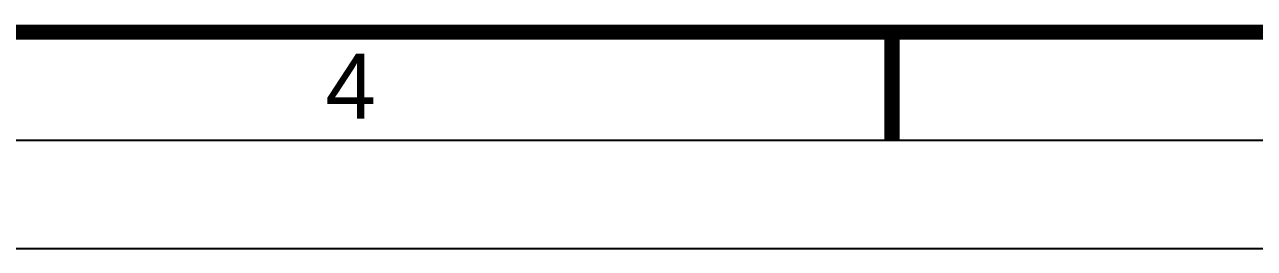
# Model space of a CAD drawing. Header units: millimetres. Extents: x 0 to 420, y 0 to 297.
# Drawn here: x 169.9 to 226.7, y 0 to 10.3 of the extents above; entities that cross this region are included whole.
import ezdxf
from ezdxf.enums import TextEntityAlignment as Align

# ---------------------------------------------------------------- set-up
doc = ezdxf.new("R2010")
doc.units = ezdxf.units.MM
doc.header["$LTSCALE"] = 23.1
doc.layers.get('0').update_dxf_attribs({"linetype": 'CONTINUOUS'})
doc.styles.get("Standard").update_dxf_attribs({"font": 'arial.ttf'})

msp = doc.modelspace()

# ---------------------------------------------------------------- linework, layer by layer
at = {"color": 2, "linetype": 'CONTINUOUS'}
msp.add_line((15, 5), (415, 5), dxfattribs=at)
at = {"color": 4, "linetype": 'CONTINUOUS'}
msp.add_line((0, 0), (420, 0), dxfattribs=at)
at = {"color": 3, "linetype": 'CONTINUOUS', "const_width": 0.7}
for points in [[(20, 10), (410, 10)], [(210, 5), (210, 10)]]:
    msp.add_lwpolyline(points, dxfattribs=at)

# ---------------------------------------------------------------- texts
at = {"color": 2, "linetype": 'CONTINUOUS'}
msp.add_text('4', height=3, dxfattribs=at).set_placement((185, 6), align=Align.CENTER)

doc.saveas('drawing.dxf')
